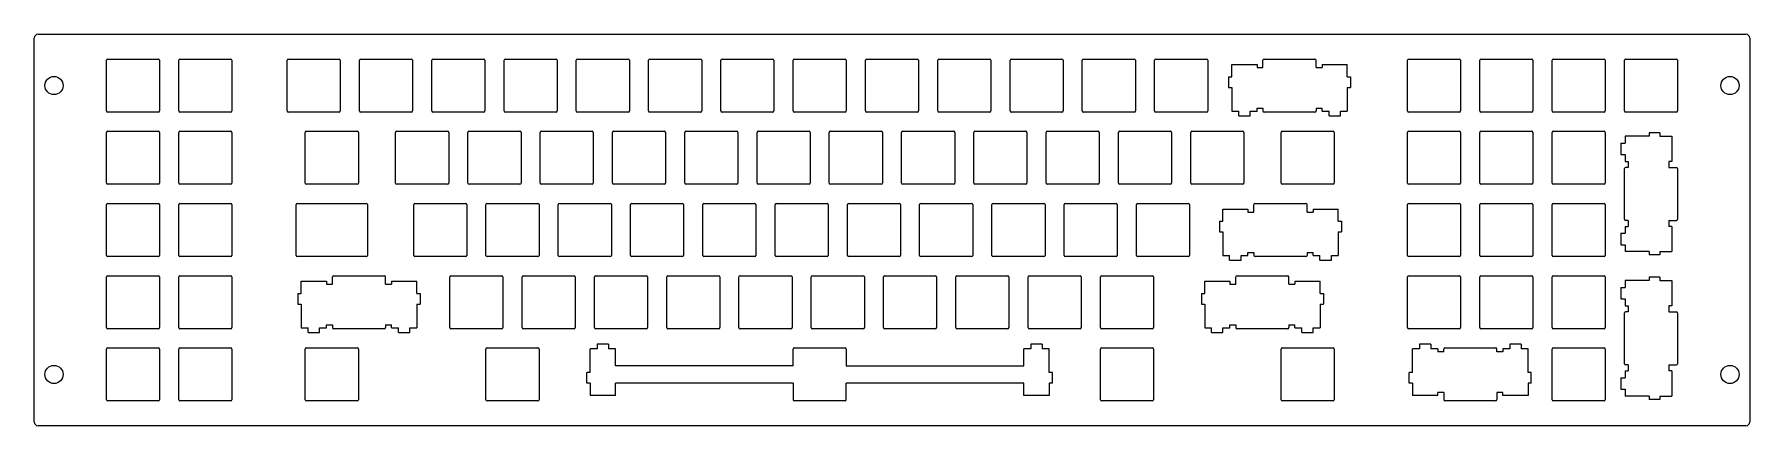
# Model space of a CAD drawing. Extents: x -16 to 436, y -99 to 4.
import ezdxf

# ---------------------------------------------------------------- set-up
doc = ezdxf.new("R2010")
doc.units = 0

msp = doc.modelspace()

# ---------------------------------------------------------------- linework, layer by layer
at = {"layer": 'backspace', "color": 0}
for points in [[(307.625, -2.525), (321.025, -2.525)], [(321.025, -16.525), (307.625, -16.525)]]:
    msp.add_lwpolyline(points, dxfattribs=at)
for centre, start, end in [((307.625, -2.825), 90, -180), ((321.025, -2.825), 0, 90), ((307.625, -16.225), -180, -90), ((321.025, -16.225), -90, 0)]:
    msp.add_arc(centre, 0.3, start, end, dxfattribs=at)
at = {"layer": 'Border', "color": 0}
for points in [[(-16.5, -98.25), (-16.5, 3)], [(-15.5, 4), (434.6, 4)], [(435.6, 3), (435.6, -98.25)], [(434.6, -99.25), (-15.5, -99.25)]]:
    msp.add_lwpolyline(points, dxfattribs=at)
for centre in [(-11.3, -9.525), (430.4, -9.525), (-11.3, -85.725), (430.4, -85.725)]:
    msp.add_circle(centre, 2.4, dxfattribs=at)
for centre, start, end in [((-15.5, 3), 90, -180), ((434.6, 3), 0, 90), ((-15.5, -98.25), -180, -90), ((434.6, -98.25), -90, 0)]:
    msp.add_arc(centre, 1, start, end, dxfattribs=at)
at = {"layer": 'capslock', "color": 0}
for points in [[(52.83125, -40.625), (70.99375, -40.625)], [(52.53125, -54.325), (52.53125, -40.925)], [(71.29375, -40.925), (71.29375, -54.325)], [(70.99375, -54.625), (52.83125, -54.625)]]:
    msp.add_lwpolyline(points, dxfattribs=at)
for centre, start, end in [((52.83125, -40.925), 90, -180), ((70.99375, -40.925), 0, 90), ((52.83125, -54.325), -180, -90), ((70.99375, -54.325), -90, 0)]:
    msp.add_arc(centre, 0.3, start, end, dxfattribs=at)
at = {"layer": 'enter', "color": 0}
for points in [[(305.24375, -40.625), (318.64375, -40.625)], [(318.64375, -54.625), (305.24375, -54.625)]]:
    msp.add_lwpolyline(points, dxfattribs=at)
for centre, start, end in [((305.24375, -40.925), 90, -180), ((318.64375, -40.925), 0, 90), ((305.24375, -54.325), -180, -90), ((318.64375, -54.325), -90, 0)]:
    msp.add_arc(centre, 0.3, start, end, dxfattribs=at)
at = {"layer": 'enter001', "color": 0}
for points in [[(402.575, -82.9), (402.575, -69.5)], [(416.575, -69.5), (416.575, -82.9)]]:
    msp.add_lwpolyline(points, dxfattribs=at)
for centre, start, end in [((402.875, -69.5), 90, -180), ((416.275, -69.5), 0, 90), ((402.875, -82.9), -180, -90), ((416.275, -82.9), -90, 0)]:
    msp.add_arc(centre, 0.3, start, end, dxfattribs=at)
at = {"layer": 'Group', "color": 0}
for points in [[(2.525, -16.225), (2.525, -2.825)], [(2.825, -2.525), (16.225, -2.525)], [(16.525, -2.825), (16.525, -16.225)], [(16.225, -16.525), (2.825, -16.525)]]:
    msp.add_lwpolyline(points, dxfattribs=at)
for centre, start, end in [((2.825, -2.825), 90, -180), ((16.225, -2.825), 0, 90), ((2.825, -16.225), -180, -90), ((16.225, -16.225), -90, 0)]:
    msp.add_arc(centre, 0.3, start, end, dxfattribs=at)
at = {"layer": 'Group002', "color": 0}
for points in [[(21.575, -16.225), (21.575, -2.825)], [(21.875, -2.525), (35.275, -2.525)], [(35.575, -2.825), (35.575, -16.225)], [(35.275, -16.525), (21.875, -16.525)]]:
    msp.add_lwpolyline(points, dxfattribs=at)
for centre, start, end in [((21.875, -2.825), 90, -180), ((35.275, -2.825), 0, 90), ((21.875, -16.225), -180, -90), ((35.275, -16.225), -90, 0)]:
    msp.add_arc(centre, 0.3, start, end, dxfattribs=at)
at = {"layer": 'Group003', "color": 0}
for points in [[(2.525, -35.275), (2.525, -21.875)], [(2.825, -21.575), (16.225, -21.575)], [(16.525, -21.875), (16.525, -35.275)], [(16.225, -35.575), (2.825, -35.575)]]:
    msp.add_lwpolyline(points, dxfattribs=at)
for centre, start, end in [((2.825, -21.875), 90, -180), ((16.225, -21.875), 0, 90), ((2.825, -35.275), -180, -90), ((16.225, -35.275), -90, 0)]:
    msp.add_arc(centre, 0.3, start, end, dxfattribs=at)
at = {"layer": 'Group004', "color": 0}
for points in [[(21.575, -35.275), (21.575, -21.875)], [(21.875, -21.575), (35.275, -21.575)], [(35.575, -21.875), (35.575, -35.275)], [(35.275, -35.575), (21.875, -35.575)]]:
    msp.add_lwpolyline(points, dxfattribs=at)
for centre, start, end in [((21.875, -21.875), 90, -180), ((35.275, -21.875), 0, 90), ((21.875, -35.275), -180, -90), ((35.275, -35.275), -90, 0)]:
    msp.add_arc(centre, 0.3, start, end, dxfattribs=at)
at = {"layer": 'Group005', "color": 0}
for points in [[(2.825, -40.625), (16.225, -40.625)], [(2.525, -54.325), (2.525, -40.925)], [(16.525, -40.925), (16.525, -54.325)], [(16.225, -54.625), (2.825, -54.625)]]:
    msp.add_lwpolyline(points, dxfattribs=at)
for centre, start, end in [((2.825, -40.925), 90, -180), ((16.225, -40.925), 0, 90), ((2.825, -54.325), -180, -90), ((16.225, -54.325), -90, 0)]:
    msp.add_arc(centre, 0.3, start, end, dxfattribs=at)
at = {"layer": 'Group006', "color": 0}
for points in [[(21.875, -40.625), (35.275, -40.625)], [(21.575, -54.325), (21.575, -40.925)], [(35.575, -40.925), (35.575, -54.325)], [(35.275, -54.625), (21.875, -54.625)]]:
    msp.add_lwpolyline(points, dxfattribs=at)
for centre, start, end in [((21.875, -40.925), 90, -180), ((35.275, -40.925), 0, 90), ((21.875, -54.325), -180, -90), ((35.275, -54.325), -90, 0)]:
    msp.add_arc(centre, 0.3, start, end, dxfattribs=at)
at = {"layer": 'Group007', "color": 0}
for points in [[(2.525, -73.375), (2.525, -59.975)], [(2.825, -59.675), (16.225, -59.675)], [(16.525, -59.975), (16.525, -73.375)], [(16.225, -73.675), (2.825, -73.675)]]:
    msp.add_lwpolyline(points, dxfattribs=at)
for centre, start, end in [((2.825, -59.975), 90, -180), ((16.225, -59.975), 0, 90), ((2.825, -73.375), -180, -90), ((16.225, -73.375), -90, 0)]:
    msp.add_arc(centre, 0.3, start, end, dxfattribs=at)
at = {"layer": 'Group008', "color": 0}
for points in [[(21.575, -73.375), (21.575, -59.975)], [(21.875, -59.675), (35.275, -59.675)], [(35.575, -59.975), (35.575, -73.375)], [(35.275, -73.675), (21.875, -73.675)]]:
    msp.add_lwpolyline(points, dxfattribs=at)
for centre, start, end in [((21.875, -59.975), 90, -180), ((35.275, -59.975), 0, 90), ((21.875, -73.375), -180, -90), ((35.275, -73.375), -90, 0)]:
    msp.add_arc(centre, 0.3, start, end, dxfattribs=at)
at = {"layer": 'Group009', "color": 0}
for points in [[(2.525, -92.425), (2.525, -79.025)], [(2.825, -78.725), (16.225, -78.725)], [(16.525, -79.025), (16.525, -92.425)], [(16.225, -92.725), (2.825, -92.725)]]:
    msp.add_lwpolyline(points, dxfattribs=at)
for centre, start, end in [((2.825, -79.025), 90, -180), ((16.225, -79.025), 0, 90), ((2.825, -92.425), -180, -90), ((16.225, -92.425), -90, 0)]:
    msp.add_arc(centre, 0.3, start, end, dxfattribs=at)
at = {"layer": 'Group010', "color": 0}
for points in [[(21.575, -92.425), (21.575, -79.025)], [(21.875, -78.725), (35.275, -78.725)], [(35.575, -79.025), (35.575, -92.425)], [(35.275, -92.725), (21.875, -92.725)]]:
    msp.add_lwpolyline(points, dxfattribs=at)
for centre, start, end in [((21.875, -79.025), 90, -180), ((35.275, -79.025), 0, 90), ((21.875, -92.425), -180, -90), ((35.275, -92.425), -90, 0)]:
    msp.add_arc(centre, 0.3, start, end, dxfattribs=at)
at = {"layer": 'Group012', "color": 0}
for points in [[(50.15, -16.225), (50.15, -2.825)], [(50.45, -2.525), (63.85, -2.525)], [(64.15, -2.825), (64.15, -16.225)], [(63.85, -16.525), (50.45, -16.525)]]:
    msp.add_lwpolyline(points, dxfattribs=at)
for centre, start, end in [((50.45, -2.825), 90, -180), ((63.85, -2.825), 0, 90), ((50.45, -16.225), -180, -90), ((63.85, -16.225), -90, 0)]:
    msp.add_arc(centre, 0.3, start, end, dxfattribs=at)
at = {"layer": 'Group013', "color": 0}
for points in [[(69.2, -16.225), (69.2, -2.825)], [(69.5, -2.525), (82.9, -2.525)], [(83.2, -2.825), (83.2, -16.225)], [(82.9, -16.525), (69.5, -16.525)]]:
    msp.add_lwpolyline(points, dxfattribs=at)
for centre, start, end in [((69.5, -2.825), 90, -180), ((82.9, -2.825), 0, 90), ((69.5, -16.225), -180, -90), ((82.9, -16.225), -90, 0)]:
    msp.add_arc(centre, 0.3, start, end, dxfattribs=at)
at = {"layer": 'Group014', "color": 0}
for points in [[(88.25, -16.225), (88.25, -2.825)], [(88.55, -2.525), (101.95, -2.525)], [(102.25, -2.825), (102.25, -16.225)], [(101.95, -16.525), (88.55, -16.525)]]:
    msp.add_lwpolyline(points, dxfattribs=at)
for centre, start, end in [((88.55, -2.825), 90, -180), ((101.95, -2.825), 0, 90), ((88.55, -16.225), -180, -90), ((101.95, -16.225), -90, 0)]:
    msp.add_arc(centre, 0.3, start, end, dxfattribs=at)
at = {"layer": 'Group015', "color": 0}
for points in [[(107.3, -16.225), (107.3, -2.825)], [(107.6, -2.525), (121, -2.525)], [(121.3, -2.825), (121.3, -16.225)], [(121, -16.525), (107.6, -16.525)]]:
    msp.add_lwpolyline(points, dxfattribs=at)
for centre, start, end in [((107.6, -2.825), 90, -180), ((121, -2.825), 0, 90), ((107.6, -16.225), -180, -90), ((121, -16.225), -90, 0)]:
    msp.add_arc(centre, 0.3, start, end, dxfattribs=at)
at = {"layer": 'Group016', "color": 0}
for points in [[(126.35, -16.225), (126.35, -2.825)], [(126.65, -2.525), (140.05, -2.525)], [(140.35, -2.825), (140.35, -16.225)], [(140.05, -16.525), (126.65, -16.525)]]:
    msp.add_lwpolyline(points, dxfattribs=at)
for centre, start, end in [((126.65, -2.825), 90, -180), ((140.05, -2.825), 0, 90), ((126.65, -16.225), -180, -90), ((140.05, -16.225), -90, 0)]:
    msp.add_arc(centre, 0.3, start, end, dxfattribs=at)
at = {"layer": 'Group017', "color": 0}
for points in [[(145.4, -16.225), (145.4, -2.825)], [(145.7, -2.525), (159.1, -2.525)], [(159.4, -2.825), (159.4, -16.225)], [(159.1, -16.525), (145.7, -16.525)]]:
    msp.add_lwpolyline(points, dxfattribs=at)
for centre, start, end in [((145.7, -2.825), 90, -180), ((159.1, -2.825), 0, 90), ((145.7, -16.225), -180, -90), ((159.1, -16.225), -90, 0)]:
    msp.add_arc(centre, 0.3, start, end, dxfattribs=at)
at = {"layer": 'Group018', "color": 0}
for points in [[(164.45, -16.225), (164.45, -2.825)], [(164.75, -2.525), (178.15, -2.525)], [(178.45, -2.825), (178.45, -16.225)], [(178.15, -16.525), (164.75, -16.525)]]:
    msp.add_lwpolyline(points, dxfattribs=at)
for centre, start, end in [((164.75, -2.825), 90, -180), ((178.15, -2.825), 0, 90), ((164.75, -16.225), -180, -90), ((178.15, -16.225), -90, 0)]:
    msp.add_arc(centre, 0.3, start, end, dxfattribs=at)
at = {"layer": 'Group019', "color": 0}
for points in [[(183.5, -16.225), (183.5, -2.825)], [(183.8, -2.525), (197.2, -2.525)], [(197.5, -2.825), (197.5, -16.225)], [(197.2, -16.525), (183.8, -16.525)]]:
    msp.add_lwpolyline(points, dxfattribs=at)
for centre, start, end in [((183.8, -2.825), 90, -180), ((197.2, -2.825), 0, 90), ((183.8, -16.225), -180, -90), ((197.2, -16.225), -90, 0)]:
    msp.add_arc(centre, 0.3, start, end, dxfattribs=at)
at = {"layer": 'Group020', "color": 0}
for points in [[(202.55, -16.225), (202.55, -2.825)], [(202.85, -2.525), (216.25, -2.525)], [(216.55, -2.825), (216.55, -16.225)], [(216.25, -16.525), (202.85, -16.525)]]:
    msp.add_lwpolyline(points, dxfattribs=at)
for centre, start, end in [((202.85, -2.825), 90, -180), ((216.25, -2.825), 0, 90), ((202.85, -16.225), -180, -90), ((216.25, -16.225), -90, 0)]:
    msp.add_arc(centre, 0.3, start, end, dxfattribs=at)
at = {"layer": 'Group021', "color": 0}
for points in [[(221.6, -16.225), (221.6, -2.825)], [(221.9, -2.525), (235.3, -2.525)], [(235.6, -2.825), (235.6, -16.225)], [(235.3, -16.525), (221.9, -16.525)]]:
    msp.add_lwpolyline(points, dxfattribs=at)
for centre, start, end in [((221.9, -2.825), 90, -180), ((235.3, -2.825), 0, 90), ((221.9, -16.225), -180, -90), ((235.3, -16.225), -90, 0)]:
    msp.add_arc(centre, 0.3, start, end, dxfattribs=at)
at = {"layer": 'Group022', "color": 0}
for points in [[(240.65, -16.225), (240.65, -2.825)], [(240.95, -2.525), (254.35, -2.525)], [(254.65, -2.825), (254.65, -16.225)], [(254.35, -16.525), (240.95, -16.525)]]:
    msp.add_lwpolyline(points, dxfattribs=at)
for centre, start, end in [((240.95, -2.825), 90, -180), ((254.35, -2.825), 0, 90), ((240.95, -16.225), -180, -90), ((254.35, -16.225), -90, 0)]:
    msp.add_arc(centre, 0.3, start, end, dxfattribs=at)
at = {"layer": 'Group023', "color": 0}
for points in [[(259.7, -16.225), (259.7, -2.825)], [(260, -2.525), (273.4, -2.525)], [(273.7, -2.825), (273.7, -16.225)], [(273.4, -16.525), (260, -16.525)]]:
    msp.add_lwpolyline(points, dxfattribs=at)
for centre, start, end in [((260, -2.825), 90, -180), ((273.4, -2.825), 0, 90), ((260, -16.225), -180, -90), ((273.4, -16.225), -90, 0)]:
    msp.add_arc(centre, 0.3, start, end, dxfattribs=at)
at = {"layer": 'Group024', "color": 0}
for points in [[(278.75, -16.225), (278.75, -2.825)], [(279.05, -2.525), (292.45, -2.525)], [(292.75, -2.825), (292.75, -16.225)], [(292.45, -16.525), (279.05, -16.525)]]:
    msp.add_lwpolyline(points, dxfattribs=at)
for centre, start, end in [((279.05, -2.825), 90, -180), ((292.45, -2.825), 0, 90), ((279.05, -16.225), -180, -90), ((292.45, -16.225), -90, 0)]:
    msp.add_arc(centre, 0.3, start, end, dxfattribs=at)
at = {"layer": 'Group028', "color": 0}
for points in [[(54.9125, -35.275), (54.9125, -21.875)], [(55.2125, -21.575), (68.6125, -21.575)], [(68.9125, -21.875), (68.9125, -35.275)], [(68.6125, -35.575), (55.2125, -35.575)]]:
    msp.add_lwpolyline(points, dxfattribs=at)
for centre, start, end in [((55.2125, -21.875), 90, -180), ((68.6125, -21.875), 0, 90), ((55.2125, -35.275), -180, -90), ((68.6125, -35.275), -90, 0)]:
    msp.add_arc(centre, 0.3, start, end, dxfattribs=at)
at = {"layer": 'Group029', "color": 0}
for points in [[(78.725, -35.275), (78.725, -21.875)], [(79.025, -21.575), (92.425, -21.575)], [(92.725, -21.875), (92.725, -35.275)], [(92.425, -35.575), (79.025, -35.575)]]:
    msp.add_lwpolyline(points, dxfattribs=at)
for centre, start, end in [((79.025, -21.875), 90, -180), ((92.425, -21.875), 0, 90), ((79.025, -35.275), -180, -90), ((92.425, -35.275), -90, 0)]:
    msp.add_arc(centre, 0.3, start, end, dxfattribs=at)
at = {"layer": 'Group030', "color": 0}
for points in [[(97.775, -35.275), (97.775, -21.875)], [(98.075, -21.575), (111.475, -21.575)], [(111.775, -21.875), (111.775, -35.275)], [(111.475, -35.575), (98.075, -35.575)]]:
    msp.add_lwpolyline(points, dxfattribs=at)
for centre, start, end in [((98.075, -21.875), 90, -180), ((111.475, -21.875), 0, 90), ((98.075, -35.275), -180, -90), ((111.475, -35.275), -90, 0)]:
    msp.add_arc(centre, 0.3, start, end, dxfattribs=at)
at = {"layer": 'Group031', "color": 0}
for points in [[(116.825, -35.275), (116.825, -21.875)], [(117.125, -21.575), (130.525, -21.575)], [(130.825, -21.875), (130.825, -35.275)], [(130.525, -35.575), (117.125, -35.575)]]:
    msp.add_lwpolyline(points, dxfattribs=at)
for centre, start, end in [((117.125, -21.875), 90, -180), ((130.525, -21.875), 0, 90), ((117.125, -35.275), -180, -90), ((130.525, -35.275), -90, 0)]:
    msp.add_arc(centre, 0.3, start, end, dxfattribs=at)
at = {"layer": 'Group032', "color": 0}
for points in [[(135.875, -35.275), (135.875, -21.875)], [(136.175, -21.575), (149.575, -21.575)], [(149.875, -21.875), (149.875, -35.275)], [(149.575, -35.575), (136.175, -35.575)]]:
    msp.add_lwpolyline(points, dxfattribs=at)
for centre, start, end in [((136.175, -21.875), 90, -180), ((149.575, -21.875), 0, 90), ((136.175, -35.275), -180, -90), ((149.575, -35.275), -90, 0)]:
    msp.add_arc(centre, 0.3, start, end, dxfattribs=at)
at = {"layer": 'Group033', "color": 0}
for points in [[(154.925, -35.275), (154.925, -21.875)], [(155.225, -21.575), (168.625, -21.575)], [(168.925, -21.875), (168.925, -35.275)], [(168.625, -35.575), (155.225, -35.575)]]:
    msp.add_lwpolyline(points, dxfattribs=at)
for centre, start, end in [((155.225, -21.875), 90, -180), ((168.625, -21.875), 0, 90), ((155.225, -35.275), -180, -90), ((168.625, -35.275), -90, 0)]:
    msp.add_arc(centre, 0.3, start, end, dxfattribs=at)
at = {"layer": 'Group034', "color": 0}
for points in [[(173.975, -35.275), (173.975, -21.875)], [(174.275, -21.575), (187.675, -21.575)], [(187.975, -21.875), (187.975, -35.275)], [(187.675, -35.575), (174.275, -35.575)]]:
    msp.add_lwpolyline(points, dxfattribs=at)
for centre, start, end in [((174.275, -21.875), 90, -180), ((187.675, -21.875), 0, 90), ((174.275, -35.275), -180, -90), ((187.675, -35.275), -90, 0)]:
    msp.add_arc(centre, 0.3, start, end, dxfattribs=at)
at = {"layer": 'Group035', "color": 0}
for points in [[(193.025, -35.275), (193.025, -21.875)], [(193.325, -21.575), (206.725, -21.575)], [(207.025, -21.875), (207.025, -35.275)], [(206.725, -35.575), (193.325, -35.575)]]:
    msp.add_lwpolyline(points, dxfattribs=at)
for centre, start, end in [((193.325, -21.875), 90, -180), ((206.725, -21.875), 0, 90), ((193.325, -35.275), -180, -90), ((206.725, -35.275), -90, 0)]:
    msp.add_arc(centre, 0.3, start, end, dxfattribs=at)
at = {"layer": 'Group036', "color": 0}
for points in [[(212.075, -35.275), (212.075, -21.875)], [(212.375, -21.575), (225.775, -21.575)], [(226.075, -21.875), (226.075, -35.275)], [(225.775, -35.575), (212.375, -35.575)]]:
    msp.add_lwpolyline(points, dxfattribs=at)
for centre, start, end in [((212.375, -21.875), 90, -180), ((225.775, -21.875), 0, 90), ((212.375, -35.275), -180, -90), ((225.775, -35.275), -90, 0)]:
    msp.add_arc(centre, 0.3, start, end, dxfattribs=at)
at = {"layer": 'Group037', "color": 0}
for points in [[(231.125, -35.275), (231.125, -21.875)], [(231.425, -21.575), (244.825, -21.575)], [(245.125, -21.875), (245.125, -35.275)], [(244.825, -35.575), (231.425, -35.575)]]:
    msp.add_lwpolyline(points, dxfattribs=at)
for centre, start, end in [((231.425, -21.875), 90, -180), ((244.825, -21.875), 0, 90), ((231.425, -35.275), -180, -90), ((244.825, -35.275), -90, 0)]:
    msp.add_arc(centre, 0.3, start, end, dxfattribs=at)
at = {"layer": 'Group038', "color": 0}
for points in [[(250.175, -35.275), (250.175, -21.875)], [(250.475, -21.575), (263.875, -21.575)], [(264.175, -21.875), (264.175, -35.275)], [(263.875, -35.575), (250.475, -35.575)]]:
    msp.add_lwpolyline(points, dxfattribs=at)
for centre, start, end in [((250.475, -21.875), 90, -180), ((263.875, -21.875), 0, 90), ((250.475, -35.275), -180, -90), ((263.875, -35.275), -90, 0)]:
    msp.add_arc(centre, 0.3, start, end, dxfattribs=at)
at = {"layer": 'Group039', "color": 0}
for points in [[(269.225, -35.275), (269.225, -21.875)], [(269.525, -21.575), (282.925, -21.575)], [(283.225, -21.875), (283.225, -35.275)], [(282.925, -35.575), (269.525, -35.575)]]:
    msp.add_lwpolyline(points, dxfattribs=at)
for centre, start, end in [((269.525, -21.875), 90, -180), ((282.925, -21.875), 0, 90), ((269.525, -35.275), -180, -90), ((282.925, -35.275), -90, 0)]:
    msp.add_arc(centre, 0.3, start, end, dxfattribs=at)
at = {"layer": 'Group040', "color": 0}
for points in [[(288.275, -35.275), (288.275, -21.875)], [(288.575, -21.575), (301.975, -21.575)], [(302.275, -21.875), (302.275, -35.275)], [(301.975, -35.575), (288.575, -35.575)]]:
    msp.add_lwpolyline(points, dxfattribs=at)
for centre, start, end in [((288.575, -21.875), 90, -180), ((301.975, -21.875), 0, 90), ((288.575, -35.275), -180, -90), ((301.975, -35.275), -90, 0)]:
    msp.add_arc(centre, 0.3, start, end, dxfattribs=at)
at = {"layer": 'Group041', "color": 0}
for points in [[(312.0875, -35.275), (312.0875, -21.875)], [(312.3875, -21.575), (325.7875, -21.575)], [(326.0875, -21.875), (326.0875, -35.275)], [(325.7875, -35.575), (312.3875, -35.575)]]:
    msp.add_lwpolyline(points, dxfattribs=at)
for centre, start, end in [((312.3875, -21.875), 90, -180), ((325.7875, -21.875), 0, 90), ((312.3875, -35.275), -180, -90), ((325.7875, -35.275), -90, 0)]:
    msp.add_arc(centre, 0.3, start, end, dxfattribs=at)
at = {"layer": 'Group044', "color": 0}
for points in [[(83.7875, -40.625), (97.1875, -40.625)], [(83.4875, -54.325), (83.4875, -40.925)], [(97.4875, -40.925), (97.4875, -54.325)], [(97.1875, -54.625), (83.7875, -54.625)]]:
    msp.add_lwpolyline(points, dxfattribs=at)
for centre, start, end in [((83.7875, -40.925), 90, -180), ((97.1875, -40.925), 0, 90), ((83.7875, -54.325), -180, -90), ((97.1875, -54.325), -90, 0)]:
    msp.add_arc(centre, 0.3, start, end, dxfattribs=at)
at = {"layer": 'Group045', "color": 0}
for points in [[(102.8375, -40.625), (116.2375, -40.625)], [(102.5375, -54.325), (102.5375, -40.925)], [(116.5375, -40.925), (116.5375, -54.325)], [(116.2375, -54.625), (102.8375, -54.625)]]:
    msp.add_lwpolyline(points, dxfattribs=at)
for centre, start, end in [((102.8375, -40.925), 90, -180), ((116.2375, -40.925), 0, 90), ((102.8375, -54.325), -180, -90), ((116.2375, -54.325), -90, 0)]:
    msp.add_arc(centre, 0.3, start, end, dxfattribs=at)
at = {"layer": 'Group046', "color": 0}
for points in [[(121.8875, -40.625), (135.2875, -40.625)], [(121.5875, -54.325), (121.5875, -40.925)], [(135.5875, -40.925), (135.5875, -54.325)], [(135.2875, -54.625), (121.8875, -54.625)]]:
    msp.add_lwpolyline(points, dxfattribs=at)
for centre, start, end in [((121.8875, -40.925), 90, -180), ((135.2875, -40.925), 0, 90), ((121.8875, -54.325), -180, -90), ((135.2875, -54.325), -90, 0)]:
    msp.add_arc(centre, 0.3, start, end, dxfattribs=at)
at = {"layer": 'Group047', "color": 0}
for points in [[(140.9375, -40.625), (154.3375, -40.625)], [(140.6375, -54.325), (140.6375, -40.925)], [(154.6375, -40.925), (154.6375, -54.325)], [(154.3375, -54.625), (140.9375, -54.625)]]:
    msp.add_lwpolyline(points, dxfattribs=at)
for centre, start, end in [((140.9375, -40.925), 90, -180), ((154.3375, -40.925), 0, 90), ((140.9375, -54.325), -180, -90), ((154.3375, -54.325), -90, 0)]:
    msp.add_arc(centre, 0.3, start, end, dxfattribs=at)
at = {"layer": 'Group048', "color": 0}
for points in [[(159.9875, -40.625), (173.3875, -40.625)], [(159.6875, -54.325), (159.6875, -40.925)], [(173.6875, -40.925), (173.6875, -54.325)], [(173.3875, -54.625), (159.9875, -54.625)]]:
    msp.add_lwpolyline(points, dxfattribs=at)
for centre, start, end in [((159.9875, -40.925), 90, -180), ((173.3875, -40.925), 0, 90), ((159.9875, -54.325), -180, -90), ((173.3875, -54.325), -90, 0)]:
    msp.add_arc(centre, 0.3, start, end, dxfattribs=at)
at = {"layer": 'Group049', "color": 0}
for points in [[(179.0375, -40.625), (192.4375, -40.625)], [(178.7375, -54.325), (178.7375, -40.925)], [(192.7375, -40.925), (192.7375, -54.325)], [(192.4375, -54.625), (179.0375, -54.625)]]:
    msp.add_lwpolyline(points, dxfattribs=at)
for centre, start, end in [((179.0375, -40.925), 90, -180), ((192.4375, -40.925), 0, 90), ((179.0375, -54.325), -180, -90), ((192.4375, -54.325), -90, 0)]:
    msp.add_arc(centre, 0.3, start, end, dxfattribs=at)
at = {"layer": 'Group050', "color": 0}
for points in [[(198.0875, -40.625), (211.4875, -40.625)], [(197.7875, -54.325), (197.7875, -40.925)], [(211.7875, -40.925), (211.7875, -54.325)], [(211.4875, -54.625), (198.0875, -54.625)]]:
    msp.add_lwpolyline(points, dxfattribs=at)
for centre, start, end in [((198.0875, -40.925), 90, -180), ((211.4875, -40.925), 0, 90), ((198.0875, -54.325), -180, -90), ((211.4875, -54.325), -90, 0)]:
    msp.add_arc(centre, 0.3, start, end, dxfattribs=at)
at = {"layer": 'Group051', "color": 0}
for points in [[(217.1375, -40.625), (230.5375, -40.625)], [(216.8375, -54.325), (216.8375, -40.925)], [(230.8375, -40.925), (230.8375, -54.325)], [(230.5375, -54.625), (217.1375, -54.625)]]:
    msp.add_lwpolyline(points, dxfattribs=at)
for centre, start, end in [((217.1375, -40.925), 90, -180), ((230.5375, -40.925), 0, 90), ((217.1375, -54.325), -180, -90), ((230.5375, -54.325), -90, 0)]:
    msp.add_arc(centre, 0.3, start, end, dxfattribs=at)
at = {"layer": 'Group052', "color": 0}
for points in [[(236.1875, -40.625), (249.5875, -40.625)], [(235.8875, -54.325), (235.8875, -40.925)], [(249.8875, -40.925), (249.8875, -54.325)], [(249.5875, -54.625), (236.1875, -54.625)]]:
    msp.add_lwpolyline(points, dxfattribs=at)
for centre, start, end in [((236.1875, -40.925), 90, -180), ((249.5875, -40.925), 0, 90), ((236.1875, -54.325), -180, -90), ((249.5875, -54.325), -90, 0)]:
    msp.add_arc(centre, 0.3, start, end, dxfattribs=at)
at = {"layer": 'Group053', "color": 0}
for points in [[(255.2375, -40.625), (268.6375, -40.625)], [(254.9375, -54.325), (254.9375, -40.925)], [(268.9375, -40.925), (268.9375, -54.325)], [(268.6375, -54.625), (255.2375, -54.625)]]:
    msp.add_lwpolyline(points, dxfattribs=at)
for centre, start, end in [((255.2375, -40.925), 90, -180), ((268.6375, -40.925), 0, 90), ((255.2375, -54.325), -180, -90), ((268.6375, -54.325), -90, 0)]:
    msp.add_arc(centre, 0.3, start, end, dxfattribs=at)
at = {"layer": 'Group054', "color": 0}
for points in [[(274.2875, -40.625), (287.6875, -40.625)], [(273.9875, -54.325), (273.9875, -40.925)], [(287.9875, -40.925), (287.9875, -54.325)], [(287.6875, -54.625), (274.2875, -54.625)]]:
    msp.add_lwpolyline(points, dxfattribs=at)
for centre, start, end in [((274.2875, -40.925), 90, -180), ((287.6875, -40.925), 0, 90), ((274.2875, -54.325), -180, -90), ((287.6875, -54.325), -90, 0)]:
    msp.add_arc(centre, 0.3, start, end, dxfattribs=at)
at = {"layer": 'Group058', "color": 0}
for points in [[(93.0125, -73.375), (93.0125, -59.975)], [(93.3125, -59.675), (106.7125, -59.675)], [(107.0125, -59.975), (107.0125, -73.375)], [(106.7125, -73.675), (93.3125, -73.675)]]:
    msp.add_lwpolyline(points, dxfattribs=at)
for centre, start, end in [((93.3125, -59.975), 90, -180), ((106.7125, -59.975), 0, 90), ((93.3125, -73.375), -180, -90), ((106.7125, -73.375), -90, 0)]:
    msp.add_arc(centre, 0.3, start, end, dxfattribs=at)
at = {"layer": 'Group059', "color": 0}
for points in [[(112.0625, -73.375), (112.0625, -59.975)], [(112.3625, -59.675), (125.7625, -59.675)], [(126.0625, -59.975), (126.0625, -73.375)], [(125.7625, -73.675), (112.3625, -73.675)]]:
    msp.add_lwpolyline(points, dxfattribs=at)
for centre, start, end in [((112.3625, -59.975), 90, -180), ((125.7625, -59.975), 0, 90), ((112.3625, -73.375), -180, -90), ((125.7625, -73.375), -90, 0)]:
    msp.add_arc(centre, 0.3, start, end, dxfattribs=at)
at = {"layer": 'Group060', "color": 0}
for points in [[(131.1125, -73.375), (131.1125, -59.975)], [(131.4125, -59.675), (144.8125, -59.675)], [(145.1125, -59.975), (145.1125, -73.375)], [(144.8125, -73.675), (131.4125, -73.675)]]:
    msp.add_lwpolyline(points, dxfattribs=at)
for centre, start, end in [((131.4125, -59.975), 90, -180), ((144.8125, -59.975), 0, 90), ((131.4125, -73.375), -180, -90), ((144.8125, -73.375), -90, 0)]:
    msp.add_arc(centre, 0.3, start, end, dxfattribs=at)
at = {"layer": 'Group061', "color": 0}
for points in [[(150.1625, -73.375), (150.1625, -59.975)], [(150.4625, -59.675), (163.8625, -59.675)], [(164.1625, -59.975), (164.1625, -73.375)], [(163.8625, -73.675), (150.4625, -73.675)]]:
    msp.add_lwpolyline(points, dxfattribs=at)
for centre, start, end in [((150.4625, -59.975), 90, -180), ((163.8625, -59.975), 0, 90), ((150.4625, -73.375), -180, -90), ((163.8625, -73.375), -90, 0)]:
    msp.add_arc(centre, 0.3, start, end, dxfattribs=at)
at = {"layer": 'Group062', "color": 0}
for points in [[(169.2125, -73.375), (169.2125, -59.975)], [(169.5125, -59.675), (182.9125, -59.675)], [(183.2125, -59.975), (183.2125, -73.375)], [(182.9125, -73.675), (169.5125, -73.675)]]:
    msp.add_lwpolyline(points, dxfattribs=at)
for centre, start, end in [((169.5125, -59.975), 90, -180), ((182.9125, -59.975), 0, 90), ((169.5125, -73.375), -180, -90), ((182.9125, -73.375), -90, 0)]:
    msp.add_arc(centre, 0.3, start, end, dxfattribs=at)
at = {"layer": 'Group063', "color": 0}
for points in [[(188.2625, -73.375), (188.2625, -59.975)], [(188.5625, -59.675), (201.9625, -59.675)], [(202.2625, -59.975), (202.2625, -73.375)], [(201.9625, -73.675), (188.5625, -73.675)]]:
    msp.add_lwpolyline(points, dxfattribs=at)
for centre, start, end in [((188.5625, -59.975), 90, -180), ((201.9625, -59.975), 0, 90), ((188.5625, -73.375), -180, -90), ((201.9625, -73.375), -90, 0)]:
    msp.add_arc(centre, 0.3, start, end, dxfattribs=at)
at = {"layer": 'Group064', "color": 0}
for points in [[(207.3125, -73.375), (207.3125, -59.975)], [(207.6125, -59.675), (221.0125, -59.675)], [(221.3125, -59.975), (221.3125, -73.375)], [(221.0125, -73.675), (207.6125, -73.675)]]:
    msp.add_lwpolyline(points, dxfattribs=at)
for centre, start, end in [((207.6125, -59.975), 90, -180), ((221.0125, -59.975), 0, 90), ((207.6125, -73.375), -180, -90), ((221.0125, -73.375), -90, 0)]:
    msp.add_arc(centre, 0.3, start, end, dxfattribs=at)
at = {"layer": 'Group065', "color": 0}
for points in [[(226.3625, -73.375), (226.3625, -59.975)], [(226.6625, -59.675), (240.0625, -59.675)], [(240.3625, -59.975), (240.3625, -73.375)], [(240.0625, -73.675), (226.6625, -73.675)]]:
    msp.add_lwpolyline(points, dxfattribs=at)
for centre, start, end in [((226.6625, -59.975), 90, -180), ((240.0625, -59.975), 0, 90), ((226.6625, -73.375), -180, -90), ((240.0625, -73.375), -90, 0)]:
    msp.add_arc(centre, 0.3, start, end, dxfattribs=at)
at = {"layer": 'Group066', "color": 0}
for points in [[(245.4125, -73.375), (245.4125, -59.975)], [(245.7125, -59.675), (259.1125, -59.675)], [(259.4125, -59.975), (259.4125, -73.375)], [(259.1125, -73.675), (245.7125, -73.675)]]:
    msp.add_lwpolyline(points, dxfattribs=at)
for centre, start, end in [((245.7125, -59.975), 90, -180), ((259.1125, -59.975), 0, 90), ((245.7125, -73.375), -180, -90), ((259.1125, -73.375), -90, 0)]:
    msp.add_arc(centre, 0.3, start, end, dxfattribs=at)
at = {"layer": 'Group067', "color": 0}
for points in [[(264.4625, -73.375), (264.4625, -59.975)], [(264.7625, -59.675), (278.1625, -59.675)], [(278.4625, -59.975), (278.4625, -73.375)], [(278.1625, -73.675), (264.7625, -73.675)]]:
    msp.add_lwpolyline(points, dxfattribs=at)
for centre, start, end in [((264.7625, -59.975), 90, -180), ((278.1625, -59.975), 0, 90), ((264.7625, -73.375), -180, -90), ((278.1625, -73.375), -90, 0)]:
    msp.add_arc(centre, 0.3, start, end, dxfattribs=at)
at = {"layer": 'Group070', "color": 0}
for points in [[(54.9125, -92.425), (54.9125, -79.025)], [(55.2125, -78.725), (68.6125, -78.725)], [(68.9125, -79.025), (68.9125, -92.425)], [(68.6125, -92.725), (55.2125, -92.725)]]:
    msp.add_lwpolyline(points, dxfattribs=at)
for centre, start, end in [((55.2125, -79.025), 90, -180), ((68.6125, -79.025), 0, 90), ((55.2125, -92.425), -180, -90), ((68.6125, -92.425), -90, 0)]:
    msp.add_arc(centre, 0.3, start, end, dxfattribs=at)
at = {"layer": 'Group071', "color": 0}
for points in [[(102.5375, -92.425), (102.5375, -79.025)], [(102.8375, -78.725), (116.2375, -78.725)], [(116.5375, -79.025), (116.5375, -92.425)], [(116.2375, -92.725), (102.8375, -92.725)]]:
    msp.add_lwpolyline(points, dxfattribs=at)
for centre, start, end in [((102.8375, -79.025), 90, -180), ((116.2375, -79.025), 0, 90), ((102.8375, -92.425), -180, -90), ((116.2375, -92.425), -90, 0)]:
    msp.add_arc(centre, 0.3, start, end, dxfattribs=at)
at = {"layer": 'Group073', "color": 0}
for points in [[(264.4625, -92.425), (264.4625, -79.025)], [(264.7625, -78.725), (278.1625, -78.725)], [(278.4625, -79.025), (278.4625, -92.425)], [(278.1625, -92.725), (264.7625, -92.725)]]:
    msp.add_lwpolyline(points, dxfattribs=at)
for centre, start, end in [((264.7625, -79.025), 90, -180), ((278.1625, -79.025), 0, 90), ((264.7625, -92.425), -180, -90), ((278.1625, -92.425), -90, 0)]:
    msp.add_arc(centre, 0.3, start, end, dxfattribs=at)
at = {"layer": 'Group074', "color": 0}
for points in [[(312.0875, -92.425), (312.0875, -79.025)], [(312.3875, -78.725), (325.7875, -78.725)], [(326.0875, -79.025), (326.0875, -92.425)], [(325.7875, -92.725), (312.3875, -92.725)]]:
    msp.add_lwpolyline(points, dxfattribs=at)
for centre, start, end in [((312.3875, -79.025), 90, -180), ((325.7875, -79.025), 0, 90), ((312.3875, -92.425), -180, -90), ((325.7875, -92.425), -90, 0)]:
    msp.add_arc(centre, 0.3, start, end, dxfattribs=at)
at = {"layer": 'Group076', "color": 0}
for points in [[(345.425, -16.225), (345.425, -2.825)], [(345.725, -2.525), (359.125, -2.525)], [(359.425, -2.825), (359.425, -16.225)], [(359.125, -16.525), (345.725, -16.525)]]:
    msp.add_lwpolyline(points, dxfattribs=at)
for centre, start, end in [((345.725, -2.825), 90, -180), ((359.125, -2.825), 0, 90), ((345.725, -16.225), -180, -90), ((359.125, -16.225), -90, 0)]:
    msp.add_arc(centre, 0.3, start, end, dxfattribs=at)
at = {"layer": 'Group077', "color": 0}
for points in [[(364.475, -16.225), (364.475, -2.825)], [(364.775, -2.525), (378.175, -2.525)], [(378.475, -2.825), (378.475, -16.225)], [(378.175, -16.525), (364.775, -16.525)]]:
    msp.add_lwpolyline(points, dxfattribs=at)
for centre, start, end in [((364.775, -2.825), 90, -180), ((378.175, -2.825), 0, 90), ((364.775, -16.225), -180, -90), ((378.175, -16.225), -90, 0)]:
    msp.add_arc(centre, 0.3, start, end, dxfattribs=at)
at = {"layer": 'Group078', "color": 0}
for points in [[(383.525, -16.225), (383.525, -2.825)], [(383.825, -2.525), (397.225, -2.525)], [(397.525, -2.825), (397.525, -16.225)], [(397.225, -16.525), (383.825, -16.525)]]:
    msp.add_lwpolyline(points, dxfattribs=at)
for centre, start, end in [((383.825, -2.825), 90, -180), ((397.225, -2.825), 0, 90), ((383.825, -16.225), -180, -90), ((397.225, -16.225), -90, 0)]:
    msp.add_arc(centre, 0.3, start, end, dxfattribs=at)
at = {"layer": 'Group079', "color": 0}
for points in [[(402.575, -16.225), (402.575, -2.825)], [(402.875, -2.525), (416.275, -2.525)], [(416.575, -2.825), (416.575, -16.225)], [(416.275, -16.525), (402.875, -16.525)]]:
    msp.add_lwpolyline(points, dxfattribs=at)
for centre, start, end in [((402.875, -2.825), 90, -180), ((416.275, -2.825), 0, 90), ((402.875, -16.225), -180, -90), ((416.275, -16.225), -90, 0)]:
    msp.add_arc(centre, 0.3, start, end, dxfattribs=at)
at = {"layer": 'Group081', "color": 0}
for points in [[(345.425, -35.275), (345.425, -21.875)], [(345.725, -21.575), (359.125, -21.575)], [(359.425, -21.875), (359.425, -35.275)], [(359.125, -35.575), (345.725, -35.575)]]:
    msp.add_lwpolyline(points, dxfattribs=at)
for centre, start, end in [((345.725, -21.875), 90, -180), ((359.125, -21.875), 0, 90), ((345.725, -35.275), -180, -90), ((359.125, -35.275), -90, 0)]:
    msp.add_arc(centre, 0.3, start, end, dxfattribs=at)
at = {"layer": 'Group082', "color": 0}
for points in [[(364.475, -35.275), (364.475, -21.875)], [(364.775, -21.575), (378.175, -21.575)], [(378.475, -21.875), (378.475, -35.275)], [(378.175, -35.575), (364.775, -35.575)]]:
    msp.add_lwpolyline(points, dxfattribs=at)
for centre, start, end in [((364.775, -21.875), 90, -180), ((378.175, -21.875), 0, 90), ((364.775, -35.275), -180, -90), ((378.175, -35.275), -90, 0)]:
    msp.add_arc(centre, 0.3, start, end, dxfattribs=at)
at = {"layer": 'Group083', "color": 0}
for points in [[(383.525, -35.275), (383.525, -21.875)], [(383.825, -21.575), (397.225, -21.575)], [(397.525, -21.875), (397.525, -35.275)], [(397.225, -35.575), (383.825, -35.575)]]:
    msp.add_lwpolyline(points, dxfattribs=at)
for centre, start, end in [((383.825, -21.875), 90, -180), ((397.225, -21.875), 0, 90), ((383.825, -35.275), -180, -90), ((397.225, -35.275), -90, 0)]:
    msp.add_arc(centre, 0.3, start, end, dxfattribs=at)
at = {"layer": 'Group086', "color": 0}
for points in [[(345.725, -40.625), (359.125, -40.625)], [(345.425, -54.325), (345.425, -40.925)], [(359.425, -40.925), (359.425, -54.325)], [(359.125, -54.625), (345.725, -54.625)]]:
    msp.add_lwpolyline(points, dxfattribs=at)
for centre, start, end in [((345.725, -40.925), 90, -180), ((359.125, -40.925), 0, 90), ((345.725, -54.325), -180, -90), ((359.125, -54.325), -90, 0)]:
    msp.add_arc(centre, 0.3, start, end, dxfattribs=at)
at = {"layer": 'Group089', "color": 0}
for points in [[(364.775, -40.625), (378.175, -40.625)], [(364.475, -54.325), (364.475, -40.925)], [(378.475, -40.925), (378.475, -54.325)], [(378.175, -54.625), (364.775, -54.625)]]:
    msp.add_lwpolyline(points, dxfattribs=at)
for centre, start, end in [((364.775, -40.925), 90, -180), ((378.175, -40.925), 0, 90), ((364.775, -54.325), -180, -90), ((378.175, -54.325), -90, 0)]:
    msp.add_arc(centre, 0.3, start, end, dxfattribs=at)
at = {"layer": 'Group090', "color": 0}
for points in [[(383.825, -40.625), (397.225, -40.625)], [(383.525, -54.325), (383.525, -40.925)], [(397.525, -40.925), (397.525, -54.325)], [(397.225, -54.625), (383.825, -54.625)]]:
    msp.add_lwpolyline(points, dxfattribs=at)
for centre, start, end in [((383.825, -40.925), 90, -180), ((397.225, -40.925), 0, 90), ((383.825, -54.325), -180, -90), ((397.225, -54.325), -90, 0)]:
    msp.add_arc(centre, 0.3, start, end, dxfattribs=at)
at = {"layer": 'Group091', "color": 0}
for points in [[(345.425, -73.375), (345.425, -59.975)], [(345.725, -59.675), (359.125, -59.675)], [(359.425, -59.975), (359.425, -73.375)], [(359.125, -73.675), (345.725, -73.675)]]:
    msp.add_lwpolyline(points, dxfattribs=at)
for centre, start, end in [((345.725, -59.975), 90, -180), ((359.125, -59.975), 0, 90), ((345.725, -73.375), -180, -90), ((359.125, -73.375), -90, 0)]:
    msp.add_arc(centre, 0.3, start, end, dxfattribs=at)
at = {"layer": 'Group092', "color": 0}
for points in [[(383.525, -73.375), (383.525, -59.975)], [(383.825, -59.675), (397.225, -59.675)], [(397.525, -59.975), (397.525, -73.375)], [(397.225, -73.675), (383.825, -73.675)]]:
    msp.add_lwpolyline(points, dxfattribs=at)
for centre, start, end in [((383.825, -59.975), 90, -180), ((397.225, -59.975), 0, 90), ((383.825, -73.375), -180, -90), ((397.225, -73.375), -90, 0)]:
    msp.add_arc(centre, 0.3, start, end, dxfattribs=at)
at = {"layer": 'Group095', "color": 0}
for points in [[(364.475, -73.375), (364.475, -59.975)], [(364.775, -59.675), (378.175, -59.675)], [(378.475, -59.975), (378.475, -73.375)], [(378.175, -73.675), (364.775, -73.675)]]:
    msp.add_lwpolyline(points, dxfattribs=at)
for centre, start, end in [((364.775, -59.975), 90, -180), ((378.175, -59.975), 0, 90), ((364.775, -73.375), -180, -90), ((378.175, -73.375), -90, 0)]:
    msp.add_arc(centre, 0.3, start, end, dxfattribs=at)
at = {"layer": 'Group099', "color": 0}
for points in [[(355.25, -78.725), (368.65, -78.725)], [(368.65, -92.725), (355.25, -92.725)]]:
    msp.add_lwpolyline(points, dxfattribs=at)
for centre, start, end in [((355.25, -79.025), 90, -180), ((368.65, -79.025), 0, 90), ((355.25, -92.425), -180, -90), ((368.65, -92.425), -90, 0)]:
    msp.add_arc(centre, 0.3, start, end, dxfattribs=at)
at = {"layer": 'Group100', "color": 0}
for points in [[(383.525, -92.425), (383.525, -79.025)], [(383.825, -78.725), (397.225, -78.725)], [(397.525, -79.025), (397.525, -92.425)], [(397.225, -92.725), (383.825, -92.725)]]:
    msp.add_lwpolyline(points, dxfattribs=at)
for centre, start, end in [((383.825, -79.025), 90, -180), ((397.225, -79.025), 0, 90), ((383.825, -92.425), -180, -90), ((397.225, -92.425), -90, 0)]:
    msp.add_arc(centre, 0.3, start, end, dxfattribs=at)
at = {"layer": 'left', "color": 0}
for points in [[(296.71875, -42.095), (303.36875, -42.095)], [(296.71875, -45.325), (296.71875, -42.095)], [(303.36875, -42.095), (303.36875, -42.895)], [(303.36875, -42.895), (304.94375, -42.895)], [(304.94375, -42.895), (304.94375, -40.925)], [(295.84375, -45.325), (295.84375, -48.125)], [(295.84375, -45.325), (296.71875, -45.325)], [(295.84375, -48.125), (296.71875, -48.125)], [(296.71875, -48.125), (296.71875, -54.395)], [(303.36875, -54.395), (303.36875, -53.595)], [(303.36875, -53.595), (304.94375, -53.595)], [(304.94375, -53.595), (304.94375, -54.325)], [(296.71875, -54.395), (298.54375, -54.395)], [(298.54375, -55.595), (298.54375, -54.395)], [(298.54375, -55.595), (301.54375, -55.595)], [(301.54375, -55.595), (301.54375, -54.395)], [(301.54375, -54.395), (303.36875, -54.395)]]:
    msp.add_lwpolyline(points, dxfattribs=at)
at = {"layer": 'left001', "color": 0}
for points in [[(53.83125, -61.145), (60.48125, -61.145)], [(53.83125, -64.375), (53.83125, -61.145)], [(60.48125, -61.145), (60.48125, -61.945)], [(60.48125, -61.945), (62.05625, -61.945)], [(62.05625, -61.945), (62.05625, -59.975)], [(52.95625, -64.375), (52.95625, -67.175)], [(52.95625, -64.375), (53.83125, -64.375)], [(52.95625, -67.175), (53.83125, -67.175)], [(53.83125, -67.175), (53.83125, -73.445)], [(53.83125, -73.445), (55.65625, -73.445)], [(55.65625, -74.645), (55.65625, -73.445)], [(55.65625, -74.645), (58.65625, -74.645)], [(58.65625, -74.645), (58.65625, -73.445)], [(58.65625, -73.445), (60.48125, -73.445)], [(60.48125, -73.445), (60.48125, -72.645)], [(60.48125, -72.645), (62.05625, -72.645)], [(62.05625, -72.645), (62.05625, -73.375)]]:
    msp.add_lwpolyline(points, dxfattribs=at)
at = {"layer": 'left002', "color": 0}
for points in [[(299.1, -3.995), (305.75, -3.995)], [(299.1, -7.225), (299.1, -3.995)], [(305.75, -3.995), (305.75, -4.795)], [(307.325, -4.795), (307.325, -2.825)], [(298.225, -7.225), (298.225, -10.025)], [(298.225, -7.225), (299.1, -7.225)], [(305.75, -4.795), (307.325, -4.795)], [(298.225, -10.025), (299.1, -10.025)], [(299.1, -10.025), (299.1, -16.295)], [(299.1, -16.295), (300.925, -16.295)], [(300.925, -17.495), (300.925, -16.295)], [(300.925, -17.495), (303.925, -17.495)], [(303.925, -17.495), (303.925, -16.295)], [(303.925, -16.295), (305.75, -16.295)], [(305.75, -16.295), (305.75, -15.495)], [(305.75, -15.495), (307.325, -15.495)], [(307.325, -15.495), (307.325, -16.225)]]:
    msp.add_lwpolyline(points, dxfattribs=at)
at = {"layer": 'left003', "color": 0}
for points in [[(291.95625, -61.145), (298.60625, -61.145)], [(291.95625, -64.375), (291.95625, -61.145)], [(298.60625, -61.145), (298.60625, -61.945)], [(298.60625, -61.945), (300.18125, -61.945)], [(300.18125, -61.945), (300.18125, -59.975)], [(291.08125, -64.375), (291.08125, -67.175)], [(291.08125, -64.375), (291.95625, -64.375)], [(291.08125, -67.175), (291.95625, -67.175)], [(291.95625, -67.175), (291.95625, -73.445)], [(291.95625, -73.445), (293.78125, -73.445)], [(293.78125, -74.645), (293.78125, -73.445)], [(293.78125, -74.645), (296.78125, -74.645)], [(296.78125, -74.645), (296.78125, -73.445)], [(296.78125, -73.445), (298.60625, -73.445)], [(298.60625, -73.445), (298.60625, -72.645)], [(298.60625, -72.645), (300.18125, -72.645)], [(300.18125, -72.645), (300.18125, -73.375)]]:
    msp.add_lwpolyline(points, dxfattribs=at)
at = {"layer": 'left004', "color": 0}
for points in [[(348.55, -78.955), (346.725, -78.955)], [(346.725, -85.225), (346.725, -78.955)], [(351.55, -77.755), (348.55, -77.755)], [(348.55, -77.755), (348.55, -78.955)], [(351.55, -77.755), (351.55, -78.955)], [(353.375, -78.955), (351.55, -78.955)], [(353.375, -78.955), (353.375, -79.755)], [(354.95, -79.755), (353.375, -79.755)], [(354.95, -79.755), (354.95, -79.025)], [(345.85, -88.025), (345.85, -85.225)], [(346.725, -85.225), (345.85, -85.225)], [(346.725, -88.025), (345.85, -88.025)], [(346.725, -88.025), (346.725, -91.255)], [(353.375, -91.255), (346.725, -91.255)], [(353.375, -91.255), (353.375, -90.455)], [(354.95, -90.455), (353.375, -90.455)], [(354.95, -90.455), (354.95, -92.425)]]:
    msp.add_lwpolyline(points, dxfattribs=at)
at = {"layer": 'left005', "color": 0}
for points in [[(403.605, -45.1), (402.875, -45.1)], [(403.605, -45.1), (403.605, -46.675)], [(414.305, -45.1), (414.305, -46.675)], [(414.305, -45.1), (416.275, -45.1)], [(401.605, -48.5), (401.605, -51.5)], [(401.605, -48.5), (402.805, -48.5)], [(402.805, -46.675), (402.805, -48.5)], [(402.805, -46.675), (403.605, -46.675)], [(415.105, -46.675), (414.305, -46.675)], [(415.105, -46.675), (415.105, -53.325)], [(401.605, -51.5), (402.805, -51.5)], [(402.805, -51.5), (402.805, -53.325)], [(409.075, -53.325), (402.805, -53.325)], [(409.075, -53.325), (409.075, -54.2)], [(411.875, -54.2), (409.075, -54.2)], [(411.875, -53.325), (411.875, -54.2)], [(411.875, -53.325), (415.105, -53.325)]]:
    msp.add_lwpolyline(points, dxfattribs=at)
at = {"layer": 'left006', "color": 0}
for points in [[(402.805, -84.775), (402.805, -86.6)], [(402.805, -84.775), (403.605, -84.775)], [(403.605, -83.2), (402.875, -83.2)], [(403.605, -83.2), (403.605, -84.775)], [(414.305, -83.2), (414.305, -84.775)], [(414.305, -83.2), (416.275, -83.2)], [(415.105, -84.775), (414.305, -84.775)], [(415.105, -84.775), (415.105, -91.425)], [(401.605, -86.6), (401.605, -89.6)], [(401.605, -86.6), (402.805, -86.6)], [(401.605, -89.6), (402.805, -89.6)], [(402.805, -89.6), (402.805, -91.425)], [(409.075, -91.425), (402.805, -91.425)], [(409.075, -91.425), (409.075, -92.3)], [(411.875, -92.3), (409.075, -92.3)], [(411.875, -91.425), (411.875, -92.3)], [(411.875, -91.425), (415.105, -91.425)]]:
    msp.add_lwpolyline(points, dxfattribs=at)
at = {"layer": 'left007', "color": 0}
for points in [[(131.85, -78.955), (130.025, -78.955)], [(130.025, -85.225), (130.025, -78.955)], [(134.85, -77.755), (131.85, -77.755)], [(131.85, -77.755), (131.85, -78.955)], [(134.85, -77.755), (134.85, -78.955)], [(136.675, -78.955), (134.85, -78.955)], [(129.15, -88.025), (129.15, -85.225)], [(130.025, -85.225), (129.15, -85.225)], [(130.025, -88.025), (129.15, -88.025)], [(130.025, -88.025), (130.025, -91.255)], [(136.675, -91.255), (130.025, -91.255)]]:
    msp.add_lwpolyline(points, dxfattribs=at)
at = {"layer": 'plus', "color": 0}
for points in [[(402.575, -44.8), (402.575, -31.4)], [(416.575, -31.4), (416.575, -44.8)]]:
    msp.add_lwpolyline(points, dxfattribs=at)
for centre, start, end in [((402.875, -31.4), 90, -180), ((416.275, -31.4), 0, 90), ((402.875, -44.8), -180, -90), ((416.275, -44.8), -90, 0)]:
    msp.add_arc(centre, 0.3, start, end, dxfattribs=at)
at = {"layer": 'right', "color": 0}
for points in [[(318.94375, -42.895), (318.94375, -40.925)], [(318.94375, -42.895), (320.51875, -42.895)], [(320.51875, -42.095), (327.16875, -42.095)], [(320.51875, -42.095), (320.51875, -42.895)], [(327.16875, -45.325), (327.16875, -42.095)], [(327.16875, -45.325), (328.04375, -45.325)], [(327.16875, -48.125), (328.04375, -48.125)], [(327.16875, -48.125), (327.16875, -54.395)], [(328.04375, -45.325), (328.04375, -48.125)], [(318.94375, -53.595), (320.51875, -53.595)], [(318.94375, -53.595), (318.94375, -54.325)], [(320.51875, -54.395), (320.51875, -53.595)], [(320.51875, -54.395), (322.34375, -54.395)], [(322.34375, -55.595), (322.34375, -54.395)], [(322.34375, -55.595), (325.34375, -55.595)], [(325.34375, -55.595), (325.34375, -54.395)], [(325.34375, -54.395), (327.16875, -54.395)]]:
    msp.add_lwpolyline(points, dxfattribs=at)
at = {"layer": 'right001', "color": 0}
for points in [[(76.05625, -61.945), (76.05625, -59.975)], [(76.05625, -61.945), (77.63125, -61.945)], [(77.63125, -61.145), (84.28125, -61.145)], [(77.63125, -61.145), (77.63125, -61.945)], [(84.28125, -64.375), (84.28125, -61.145)], [(84.28125, -64.375), (85.15625, -64.375)], [(84.28125, -67.175), (85.15625, -67.175)], [(84.28125, -67.175), (84.28125, -73.445)], [(85.15625, -64.375), (85.15625, -67.175)], [(76.05625, -72.645), (77.63125, -72.645)], [(76.05625, -72.645), (76.05625, -73.375)], [(77.63125, -73.445), (77.63125, -72.645)], [(77.63125, -73.445), (79.45625, -73.445)], [(79.45625, -74.645), (79.45625, -73.445)], [(79.45625, -74.645), (82.45625, -74.645)], [(82.45625, -74.645), (82.45625, -73.445)], [(82.45625, -73.445), (84.28125, -73.445)]]:
    msp.add_lwpolyline(points, dxfattribs=at)
at = {"layer": 'right002', "color": 0}
for points in [[(321.325, -4.795), (321.325, -2.825)], [(322.9, -3.995), (329.55, -3.995)], [(322.9, -3.995), (322.9, -4.795)], [(329.55, -7.225), (329.55, -3.995)], [(321.325, -4.795), (322.9, -4.795)], [(329.55, -7.225), (330.425, -7.225)], [(330.425, -7.225), (330.425, -10.025)], [(329.55, -10.025), (330.425, -10.025)], [(329.55, -10.025), (329.55, -16.295)], [(321.325, -15.495), (322.9, -15.495)], [(321.325, -15.495), (321.325, -16.225)], [(322.9, -16.295), (322.9, -15.495)], [(322.9, -16.295), (324.725, -16.295)], [(324.725, -17.495), (324.725, -16.295)], [(324.725, -17.495), (327.725, -17.495)], [(327.725, -17.495), (327.725, -16.295)], [(327.725, -16.295), (329.55, -16.295)]]:
    msp.add_lwpolyline(points, dxfattribs=at)
at = {"layer": 'right003', "color": 0}
for points in [[(314.18125, -61.945), (314.18125, -59.975)], [(314.18125, -61.945), (315.75625, -61.945)], [(315.75625, -61.145), (322.40625, -61.145)], [(315.75625, -61.145), (315.75625, -61.945)], [(322.40625, -64.375), (322.40625, -61.145)], [(322.40625, -64.375), (323.28125, -64.375)], [(322.40625, -67.175), (323.28125, -67.175)], [(322.40625, -67.175), (322.40625, -73.445)], [(323.28125, -64.375), (323.28125, -67.175)], [(314.18125, -72.645), (315.75625, -72.645)], [(314.18125, -72.645), (314.18125, -73.375)], [(315.75625, -73.445), (315.75625, -72.645)], [(315.75625, -73.445), (317.58125, -73.445)], [(317.58125, -74.645), (317.58125, -73.445)], [(317.58125, -74.645), (320.58125, -74.645)], [(320.58125, -74.645), (320.58125, -73.445)], [(320.58125, -73.445), (322.40625, -73.445)]]:
    msp.add_lwpolyline(points, dxfattribs=at)
at = {"layer": 'right004', "color": 0}
for points in [[(368.95, -79.755), (368.95, -79.025)], [(370.525, -79.755), (368.95, -79.755)], [(372.35, -78.955), (370.525, -78.955)], [(370.525, -78.955), (370.525, -79.755)], [(375.35, -77.755), (372.35, -77.755)], [(372.35, -77.755), (372.35, -78.955)], [(375.35, -77.755), (375.35, -78.955)], [(377.175, -78.955), (375.35, -78.955)], [(377.175, -85.225), (377.175, -78.955)], [(378.05, -85.225), (377.175, -85.225)], [(378.05, -88.025), (378.05, -85.225)], [(378.05, -88.025), (377.175, -88.025)], [(377.175, -88.025), (377.175, -91.255)], [(370.525, -90.455), (368.95, -90.455)], [(368.95, -90.455), (368.95, -92.425)], [(370.525, -91.255), (370.525, -90.455)], [(377.175, -91.255), (370.525, -91.255)]]:
    msp.add_lwpolyline(points, dxfattribs=at)
at = {"layer": 'right005', "color": 0}
for points in [[(411.875, -22), (409.075, -22)], [(409.075, -22), (409.075, -22.875)], [(411.875, -22), (411.875, -22.875)], [(401.605, -24.7), (401.605, -27.7)], [(401.605, -24.7), (402.805, -24.7)], [(402.805, -22.875), (402.805, -24.7)], [(409.075, -22.875), (402.805, -22.875)], [(411.875, -22.875), (415.105, -22.875)], [(415.105, -22.875), (415.105, -29.525)], [(401.605, -27.7), (402.805, -27.7)], [(402.805, -27.7), (402.805, -29.525)], [(402.805, -29.525), (403.605, -29.525)], [(403.605, -31.1), (402.875, -31.1)], [(403.605, -29.525), (403.605, -31.1)], [(415.105, -29.525), (414.305, -29.525)], [(414.305, -29.525), (414.305, -31.1)], [(414.305, -31.1), (416.275, -31.1)]]:
    msp.add_lwpolyline(points, dxfattribs=at)
at = {"layer": 'right006', "color": 0}
for points in [[(401.605, -62.8), (401.605, -65.8)], [(401.605, -62.8), (402.805, -62.8)], [(402.805, -60.975), (402.805, -62.8)], [(409.075, -60.975), (402.805, -60.975)], [(411.875, -60.1), (409.075, -60.1)], [(409.075, -60.1), (409.075, -60.975)], [(411.875, -60.1), (411.875, -60.975)], [(411.875, -60.975), (415.105, -60.975)], [(415.105, -60.975), (415.105, -67.625)], [(401.605, -65.8), (402.805, -65.8)], [(402.805, -65.8), (402.805, -67.625)], [(402.805, -67.625), (403.605, -67.625)], [(403.605, -67.625), (403.605, -69.2)], [(415.105, -67.625), (414.305, -67.625)], [(414.305, -67.625), (414.305, -69.2)], [(403.605, -69.2), (402.875, -69.2)], [(414.305, -69.2), (416.275, -69.2)]]:
    msp.add_lwpolyline(points, dxfattribs=at)
at = {"layer": 'right007', "color": 0}
for points in [[(246.15, -78.955), (244.325, -78.955)], [(249.15, -77.755), (246.15, -77.755)], [(246.15, -77.755), (246.15, -78.955)], [(249.15, -77.755), (249.15, -78.955)], [(250.975, -78.955), (249.15, -78.955)], [(250.975, -85.225), (250.975, -78.955)], [(251.85, -85.225), (250.975, -85.225)], [(251.85, -88.025), (251.85, -85.225)], [(251.85, -88.025), (250.975, -88.025)], [(250.975, -88.025), (250.975, -91.255)], [(250.975, -91.255), (244.325, -91.255)]]:
    msp.add_lwpolyline(points, dxfattribs=at)
at = {"layer": 'rshift', "color": 0}
for points in [[(300.48125, -59.675), (313.88125, -59.675)], [(313.88125, -73.675), (300.48125, -73.675)]]:
    msp.add_lwpolyline(points, dxfattribs=at)
for centre, start, end in [((300.48125, -59.975), 90, -180), ((313.88125, -59.975), 0, 90), ((300.48125, -73.375), -180, -90), ((313.88125, -73.375), -90, 0)]:
    msp.add_arc(centre, 0.3, start, end, dxfattribs=at)
at = {"layer": 'shift', "color": 0}
for points in [[(62.35625, -59.675), (75.75625, -59.675)], [(75.75625, -73.675), (62.35625, -73.675)]]:
    msp.add_lwpolyline(points, dxfattribs=at)
for centre, start, end in [((62.35625, -59.975), 90, -180), ((75.75625, -59.975), 0, 90), ((62.35625, -73.375), -180, -90), ((75.75625, -73.375), -90, 0)]:
    msp.add_arc(centre, 0.3, start, end, dxfattribs=at)
at = {"layer": 'space', "color": 0}
for points in [[(136.675, -83.425), (136.675, -78.955)], [(183.5, -83.425), (183.5, -79.025)], [(183.8, -78.725), (197.2, -78.725)], [(197.5, -79.025), (197.5, -83.425)], [(244.325, -83.425), (244.325, -78.955)], [(183.5, -83.425), (136.675, -83.425)], [(197.5, -83.425), (244.325, -83.425)], [(183.5, -88.025), (136.675, -88.025)], [(136.675, -91.255), (136.675, -88.025)], [(183.5, -88.025), (183.5, -92.425)], [(244.325, -88.025), (197.5, -88.025)], [(197.5, -92.425), (197.5, -88.025)], [(244.325, -91.255), (244.325, -88.025)], [(197.2, -92.725), (183.8, -92.725)]]:
    msp.add_lwpolyline(points, dxfattribs=at)
for centre, start, end in [((183.8, -79.025), 90, -180), ((197.2, -79.025), 0, 90), ((183.8, -92.425), -180, -90), ((197.2, -92.425), -90, 0)]:
    msp.add_arc(centre, 0.3, start, end, dxfattribs=at)

doc.saveas('drawing.dxf')
